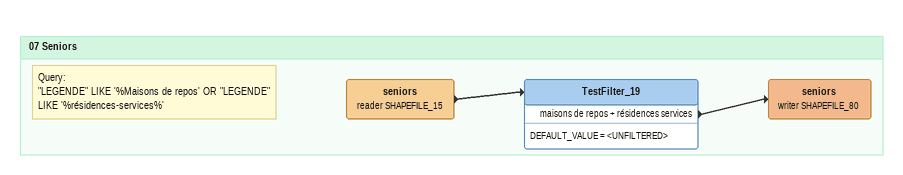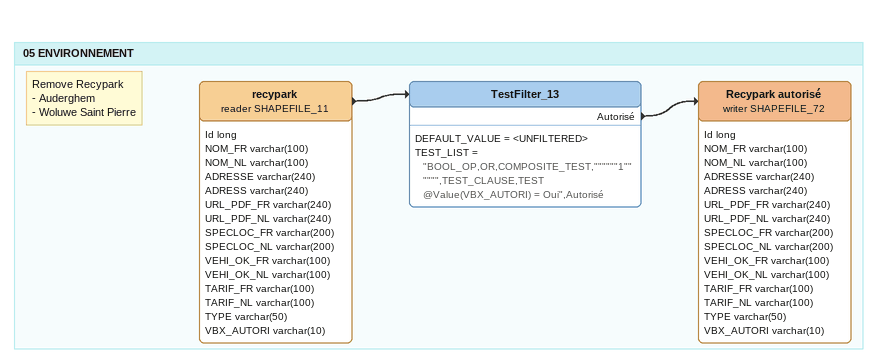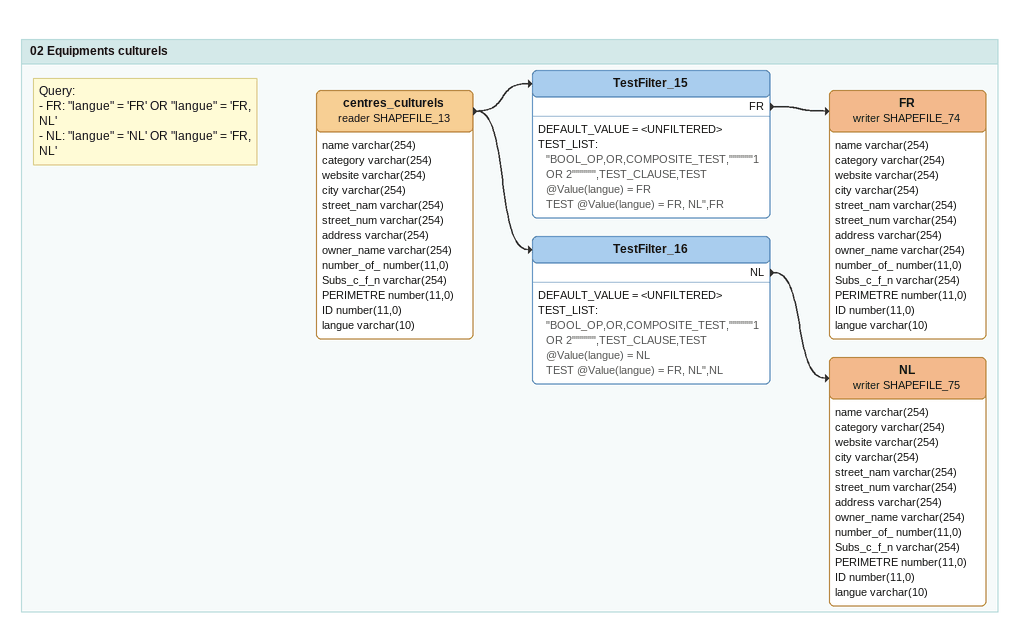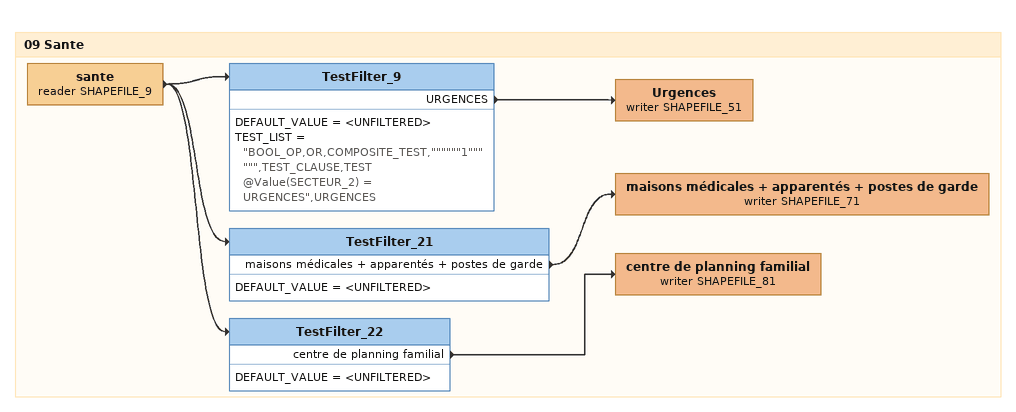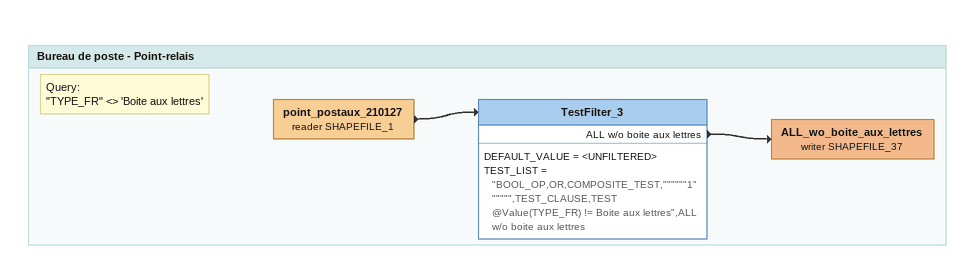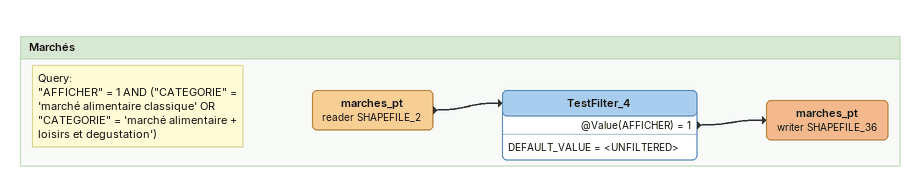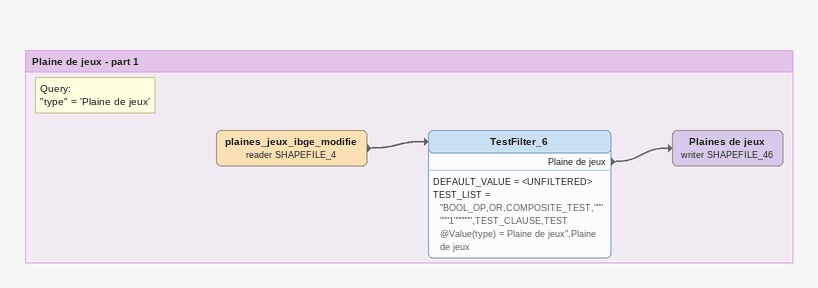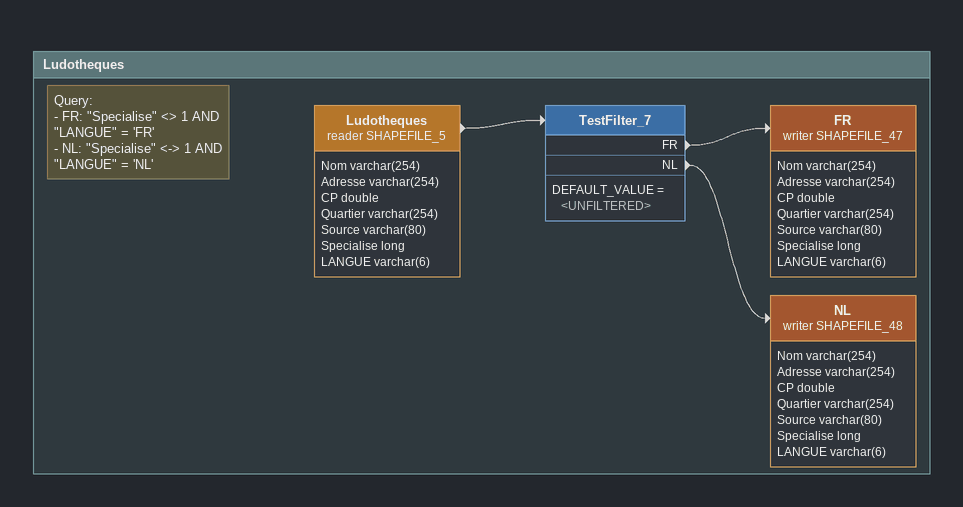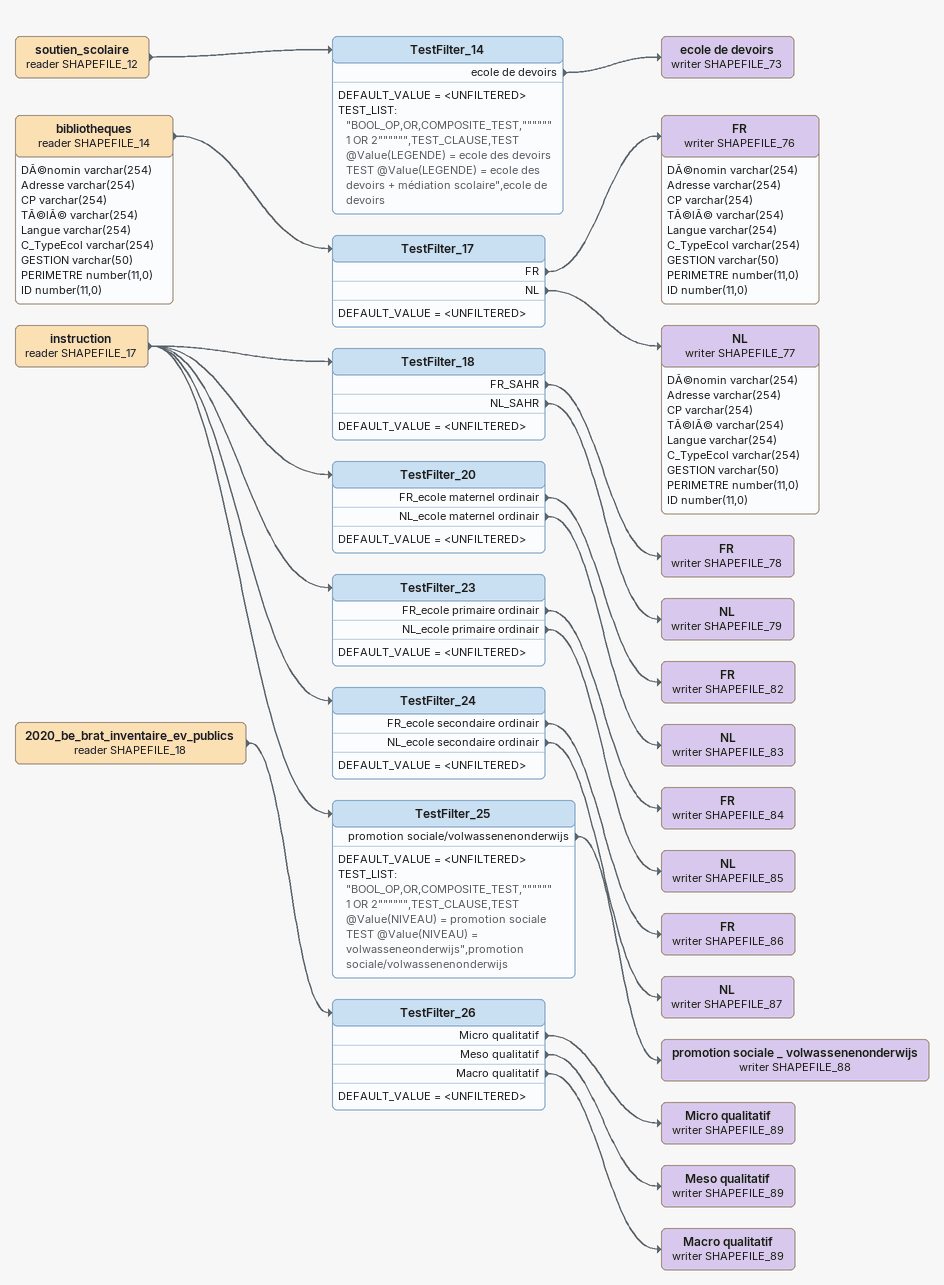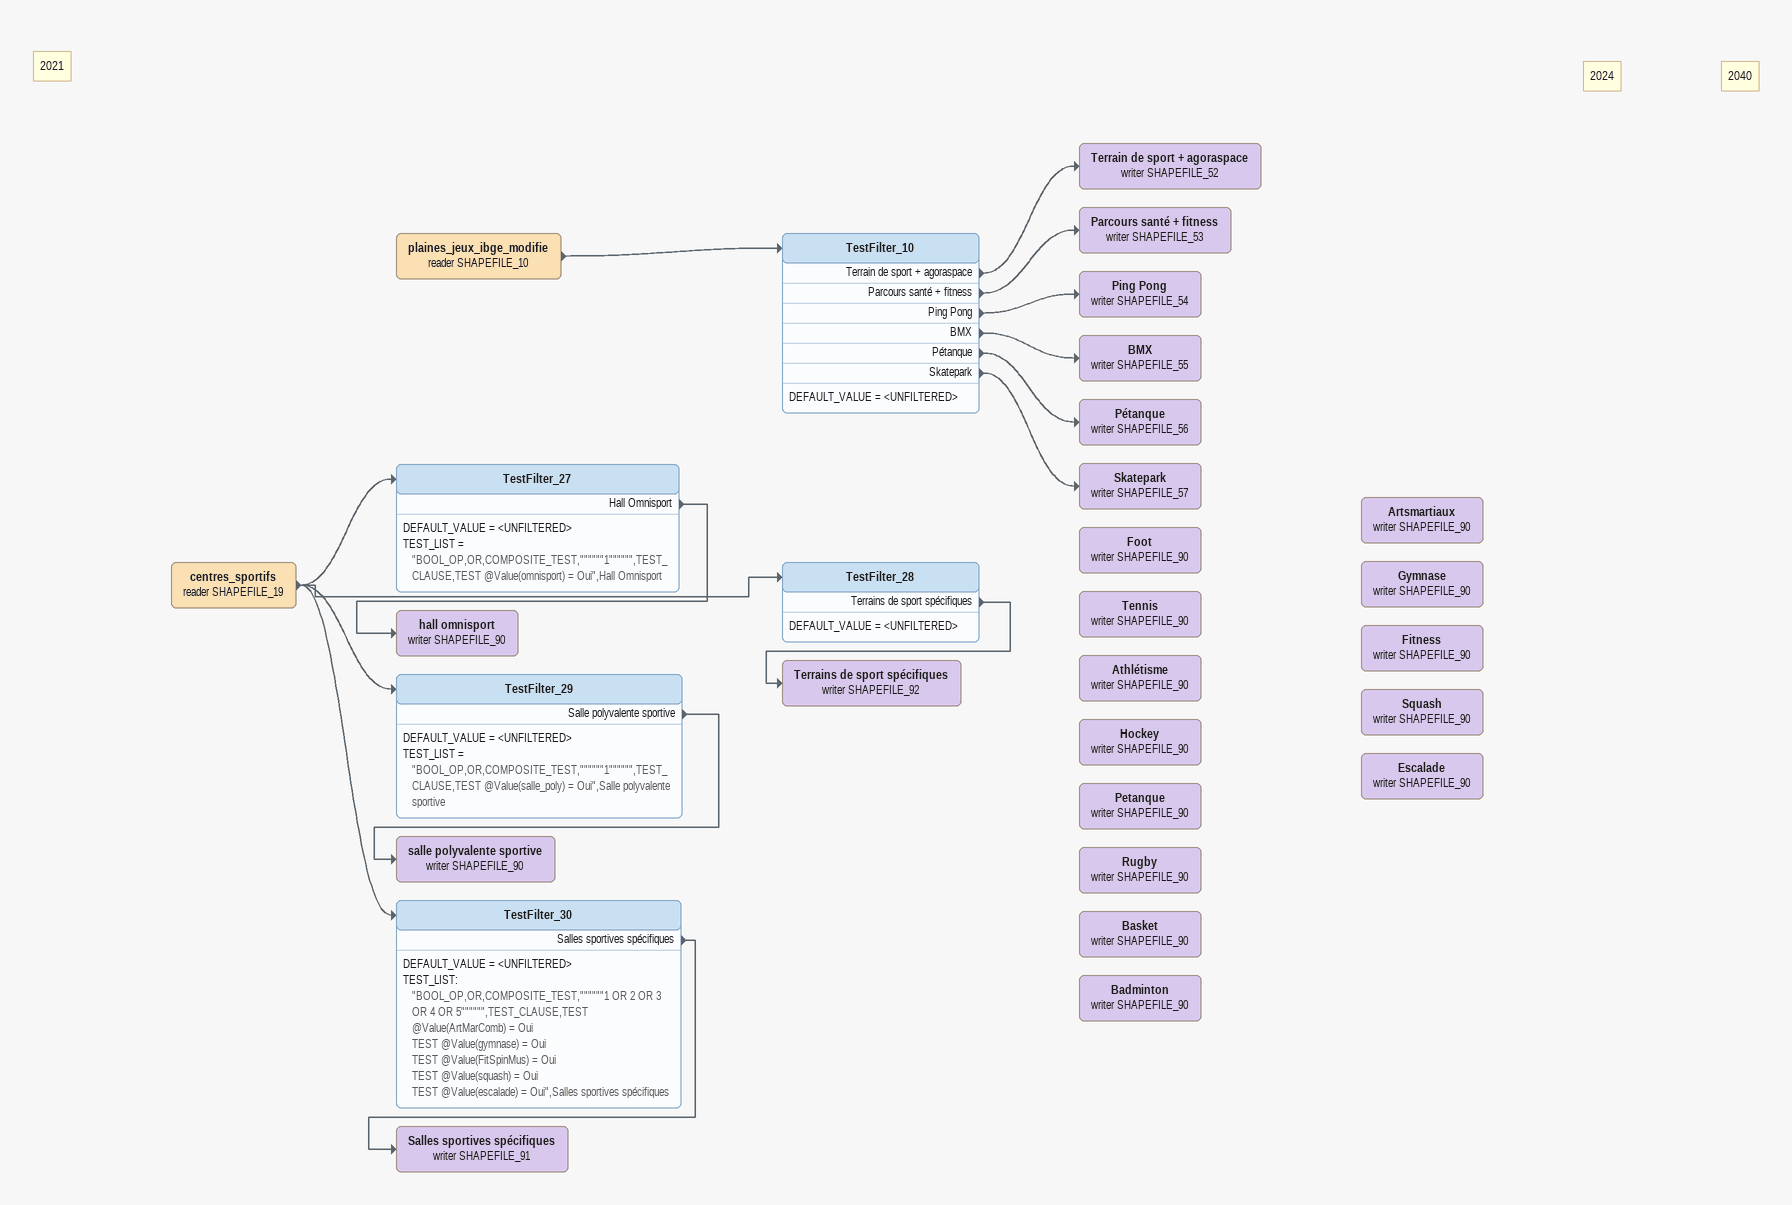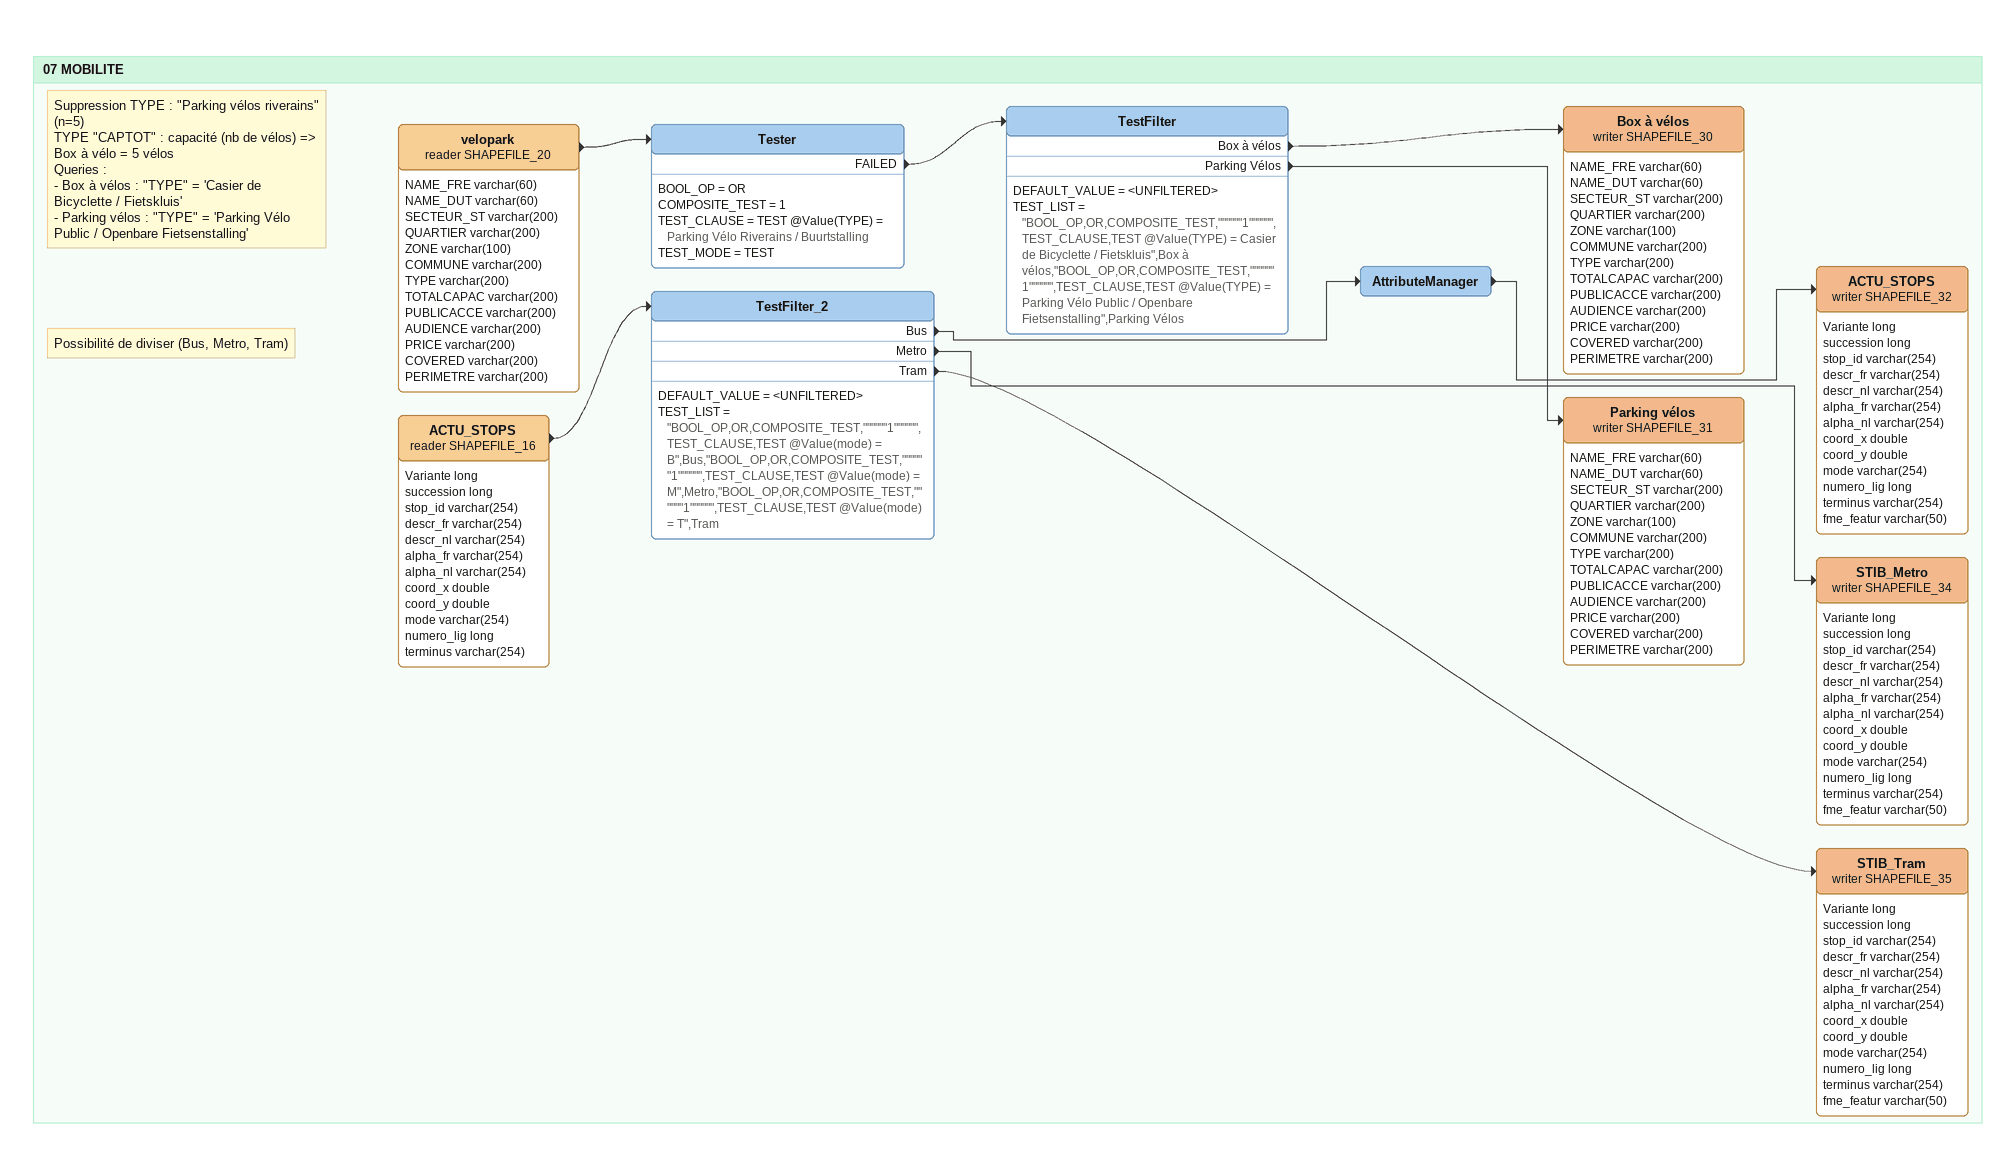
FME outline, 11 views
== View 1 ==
Bookmark: 07 Seniors
Note: Query: / "LEGENDE" LIKE '%Maisons de repos' OR "LEGENDE" LIKE '%résidences-services%'
seniors (reader SHAPEFILE_15)
    -> TestFilter_19
TestFilter_19
    DEFAULT_VALUE = <UNFILTERED>
    maisons de repos + résidences services -> seniors (writer SHAPEFILE_80)
seniors (writer SHAPEFILE_80)

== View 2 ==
Bookmark: 05 ENVIRONNEMENT
Note: Remove Recypark / - Auderghem / - Woluwe Saint Pierre
recypark (reader SHAPEFILE_11)
    attributes: Id long, NOM_FR varchar(100), NOM_NL varchar(100), ADRESSE varchar(240), ADRESS varchar(240), URL_PDF_FR varchar(240), URL_PDF_NL varchar(240), SPECLOC_FR varchar(200), SPECLOC_NL varchar(200), VEHI_OK_FR varchar(100), VEHI_OK_NL varchar(100), TARIF_FR varchar(100), TARIF_NL varchar(100), TYPE varchar(50), VBX_AUTORI varchar(10)
    -> TestFilter_13
TestFilter_13
    DEFAULT_VALUE = <UNFILTERED>
    TEST_LIST = "BOOL_OP,OR,COMPOSITE_TEST,""""""1"""""",TEST_CLAUSE,TEST @Value(VBX_AUTORI) = Oui",Autorisé
    Autorisé -> Recypark autorisé (writer SHAPEFILE_72)
Recypark autorisé (writer SHAPEFILE_72)
    attributes: Id long, NOM_FR varchar(100), NOM_NL varchar(100), ADRESSE varchar(240), ADRESS varchar(240), URL_PDF_FR varchar(240), URL_PDF_NL varchar(240), SPECLOC_FR varchar(200), SPECLOC_NL varchar(200), VEHI_OK_FR varchar(100), VEHI_OK_NL varchar(100), TARIF_FR varchar(100), TARIF_NL varchar(100), TYPE varchar(50), VBX_AUTORI varchar(10)

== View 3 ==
Bookmark: 02 Equipments culturels
Note: Query: / - FR: "langue" = 'FR' OR "langue" = 'FR, NL' / - NL: "langue" = 'NL' OR "langue" = 'FR, NL'
centres_culturels (reader SHAPEFILE_13)
    attributes: name varchar(254), category varchar(254), website varchar(254), city varchar(254), street_nam varchar(254), street_num varchar(254), address varchar(254), owner_name varchar(254), number_of_ number(11,0), Subs_c_f_n varchar(254), PERIMETRE number(11,0), ID number(11,0), langue varchar(10)
    -> TestFilter_15
    -> TestFilter_16
TestFilter_15
    DEFAULT_VALUE = <UNFILTERED>
    TEST_LIST:
      "BOOL_OP,OR,COMPOSITE_TEST,""""""1 OR 2"""""",TEST_CLAUSE,TEST @Value(langue) = FR
      TEST @Value(langue) = FR, NL",FR
    FR -> FR (writer SHAPEFILE_74)
FR (writer SHAPEFILE_74)
    attributes: name varchar(254), category varchar(254), website varchar(254), city varchar(254), street_nam varchar(254), street_num varchar(254), address varchar(254), owner_name varchar(254), number_of_ number(11,0), Subs_c_f_n varchar(254), PERIMETRE number(11,0), ID number(11,0), langue varchar(10)
TestFilter_16
    DEFAULT_VALUE = <UNFILTERED>
    TEST_LIST:
      "BOOL_OP,OR,COMPOSITE_TEST,""""""1 OR 2"""""",TEST_CLAUSE,TEST @Value(langue) = NL
      TEST @Value(langue) = FR, NL",NL
    NL -> NL (writer SHAPEFILE_75)
NL (writer SHAPEFILE_75)
    attributes: name varchar(254), category varchar(254), website varchar(254), city varchar(254), street_nam varchar(254), street_num varchar(254), address varchar(254), owner_name varchar(254), number_of_ number(11,0), Subs_c_f_n varchar(254), PERIMETRE number(11,0), ID number(11,0), langue varchar(10)

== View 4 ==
Bookmark: 09 Sante
sante (reader SHAPEFILE_9)
    -> TestFilter_9
    -> TestFilter_21
    -> TestFilter_22
TestFilter_9
    DEFAULT_VALUE = <UNFILTERED>
    TEST_LIST = "BOOL_OP,OR,COMPOSITE_TEST,""""""1"""""",TEST_CLAUSE,TEST @Value(SECTEUR_2) = URGENCES",URGENCES
    URGENCES -> Urgences (writer SHAPEFILE_51)
Urgences (writer SHAPEFILE_51)
TestFilter_21
    DEFAULT_VALUE = <UNFILTERED>
    maisons médicales + apparentés + postes de garde -> maisons médicales + apparentés + postes de garde (writer SHAPEFILE_71)
maisons médicales + apparentés + postes de garde (writer SHAPEFILE_71)
TestFilter_22
    DEFAULT_VALUE = <UNFILTERED>
    centre de planning familial -> centre de planning familial (writer SHAPEFILE_81)
centre de planning familial (writer SHAPEFILE_81)

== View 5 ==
Bookmark: Bureau de poste - Point-relais
Note: Query: / "TYPE_FR" <> 'Boite aux lettres'
point_postaux_210127 (reader SHAPEFILE_1)
    -> TestFilter_3
TestFilter_3
    DEFAULT_VALUE = <UNFILTERED>
    TEST_LIST = "BOOL_OP,OR,COMPOSITE_TEST,""""""1"""""",TEST_CLAUSE,TEST @Value(TYPE_FR) != Boite aux lettres",ALL w/o boite aux lettres
    ALL w/o boite aux lettres -> ALL_wo_boite_aux_lettres (writer SHAPEFILE_37)
ALL_wo_boite_aux_lettres (writer SHAPEFILE_37)

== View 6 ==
Bookmark: Marchés
Note: Query: / "AFFICHER" = 1 AND ("CATEGORIE" = 'marché alimentaire classique' OR "CATEGORIE" = 'marché alimentaire + loisirs et degustation')
marches_pt (reader SHAPEFILE_2)
    -> TestFilter_4
TestFilter_4
    DEFAULT_VALUE = <UNFILTERED>
    @Value(AFFICHER) = 1 -> marches_pt (writer SHAPEFILE_36)
marches_pt (writer SHAPEFILE_36)

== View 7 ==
Bookmark: Plaine de jeux - part 1
Note: Query: / "type" = 'Plaine de jeux'
plaines_jeux_ibge_modifie (reader SHAPEFILE_4)
    -> TestFilter_6
TestFilter_6
    DEFAULT_VALUE = <UNFILTERED>
    TEST_LIST = "BOOL_OP,OR,COMPOSITE_TEST,""""""1"""""",TEST_CLAUSE,TEST @Value(type) = Plaine de jeux",Plaine de jeux
    Plaine de jeux -> Plaines de jeux (writer SHAPEFILE_46)
Plaines de jeux (writer SHAPEFILE_46)

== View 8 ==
Bookmark: Ludotheques
Note: Query: / - FR: "Specialise" <> 1 AND "LANGUE" = 'FR' / - NL: "Specialise" <-> 1 AND "LANGUE" = 'NL'
Ludotheques (reader SHAPEFILE_5)
    attributes: Nom varchar(254), Adresse varchar(254), CP double, Quartier varchar(254), Source varchar(80), Specialise long, LANGUE varchar(6)
    -> TestFilter_7
TestFilter_7
    DEFAULT_VALUE = <UNFILTERED>
    FR -> FR (writer SHAPEFILE_47)
    NL -> NL (writer SHAPEFILE_48)
FR (writer SHAPEFILE_47)
    attributes: Nom varchar(254), Adresse varchar(254), CP double, Quartier varchar(254), Source varchar(80), Specialise long, LANGUE varchar(6)
NL (writer SHAPEFILE_48)
    attributes: Nom varchar(254), Adresse varchar(254), CP double, Quartier varchar(254), Source varchar(80), Specialise long, LANGUE varchar(6)

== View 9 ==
soutien_scolaire (reader SHAPEFILE_12)
    -> TestFilter_14
TestFilter_14
    DEFAULT_VALUE = <UNFILTERED>
    TEST_LIST:
      "BOOL_OP,OR,COMPOSITE_TEST,""""""1 OR 2"""""",TEST_CLAUSE,TEST @Value(LEGENDE) = ecole des devoirs
      TEST @Value(LEGENDE) = ecole des devoirs + médiation scolaire",ecole de devoirs
    ecole de devoirs -> ecole de devoirs (writer SHAPEFILE_73)
ecole de devoirs (writer SHAPEFILE_73)
2020_be_brat_inventaire_ev_publics (reader SHAPEFILE_18)
    -> TestFilter_26
TestFilter_26
    DEFAULT_VALUE = <UNFILTERED>
    Micro qualitatif -> Micro qualitatif (writer SHAPEFILE_89)
    Meso qualitatif -> Meso qualitatif (writer SHAPEFILE_89)
    Macro qualitatif -> Macro qualitatif (writer SHAPEFILE_89)
Micro qualitatif (writer SHAPEFILE_89)
Meso qualitatif (writer SHAPEFILE_89)
Macro qualitatif (writer SHAPEFILE_89)
bibliotheques (reader SHAPEFILE_14)
    attributes: DÃ©nomin varchar(254), Adresse varchar(254), CP varchar(254), TÃ©lÃ© varchar(254), Langue varchar(254), C_TypeEcol varchar(254), GESTION varchar(50), PERIMETRE number(11,0), ID number(11,0)
    -> TestFilter_17
TestFilter_17
    DEFAULT_VALUE = <UNFILTERED>
    FR -> FR (writer SHAPEFILE_76)
    NL -> NL (writer SHAPEFILE_77)
FR (writer SHAPEFILE_76)
    attributes: DÃ©nomin varchar(254), Adresse varchar(254), CP varchar(254), TÃ©lÃ© varchar(254), Langue varchar(254), C_TypeEcol varchar(254), GESTION varchar(50), PERIMETRE number(11,0), ID number(11,0)
NL (writer SHAPEFILE_77)
    attributes: DÃ©nomin varchar(254), Adresse varchar(254), CP varchar(254), TÃ©lÃ© varchar(254), Langue varchar(254), C_TypeEcol varchar(254), GESTION varchar(50), PERIMETRE number(11,0), ID number(11,0)
instruction (reader SHAPEFILE_17)
    -> TestFilter_18
    -> TestFilter_20
    -> TestFilter_23
    -> TestFilter_24
    -> TestFilter_25
TestFilter_18
    DEFAULT_VALUE = <UNFILTERED>
    FR_SAHR -> FR (writer SHAPEFILE_78)
    NL_SAHR -> NL (writer SHAPEFILE_79)
FR (writer SHAPEFILE_78)
NL (writer SHAPEFILE_79)
TestFilter_20
    DEFAULT_VALUE = <UNFILTERED>
    FR_ecole maternel ordinair -> FR (writer SHAPEFILE_82)
    NL_ecole maternel ordinair -> NL (writer SHAPEFILE_83)
FR (writer SHAPEFILE_82)
NL (writer SHAPEFILE_83)
TestFilter_23
    DEFAULT_VALUE = <UNFILTERED>
    FR_ecole primaire ordinair -> FR (writer SHAPEFILE_84)
    NL_ecole primaire ordinair -> NL (writer SHAPEFILE_85)
FR (writer SHAPEFILE_84)
NL (writer SHAPEFILE_85)
TestFilter_24
    DEFAULT_VALUE = <UNFILTERED>
    FR_ecole secondaire ordinair -> FR (writer SHAPEFILE_86)
    NL_ecole secondaire ordinair -> NL (writer SHAPEFILE_87)
FR (writer SHAPEFILE_86)
NL (writer SHAPEFILE_87)
TestFilter_25
    DEFAULT_VALUE = <UNFILTERED>
    TEST_LIST:
      "BOOL_OP,OR,COMPOSITE_TEST,""""""1 OR 2"""""",TEST_CLAUSE,TEST @Value(NIVEAU) = promotion sociale
      TEST @Value(NIVEAU) = volwasseneonderwijs",promotion sociale/volwassenenonderwijs
    promotion sociale/volwassenenonderwijs -> promotion sociale _ volwassenenonderwijs (writer SHAPEFILE_88)
promotion sociale _ volwassenenonderwijs (writer SHAPEFILE_88)

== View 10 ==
centres_sportifs (reader SHAPEFILE_19)
    -> TestFilter_27
    -> TestFilter_28
    -> TestFilter_29
    -> TestFilter_30
TestFilter_27
    DEFAULT_VALUE = <UNFILTERED>
    TEST_LIST = "BOOL_OP,OR,COMPOSITE_TEST,""""""1"""""",TEST_CLAUSE,TEST @Value(omnisport) = Oui",Hall Omnisport
    Hall Omnisport -> hall omnisport (writer SHAPEFILE_90)
hall omnisport (writer SHAPEFILE_90)
TestFilter_28
    DEFAULT_VALUE = <UNFILTERED>
    Terrains de sport spécifiques -> Terrains de sport spécifiques (writer SHAPEFILE_92)
Terrains de sport spécifiques (writer SHAPEFILE_92)
TestFilter_29
    DEFAULT_VALUE = <UNFILTERED>
    TEST_LIST = "BOOL_OP,OR,COMPOSITE_TEST,""""""1"""""",TEST_CLAUSE,TEST @Value(salle_poly) = Oui",Salle polyvalente sportive
    Salle polyvalente sportive -> salle polyvalente sportive (writer SHAPEFILE_90)
salle polyvalente sportive (writer SHAPEFILE_90)
TestFilter_30
    DEFAULT_VALUE = <UNFILTERED>
    TEST_LIST:
      "BOOL_OP,OR,COMPOSITE_TEST,""""""1 OR 2 OR 3 OR 4 OR 5"""""",TEST_CLAUSE,TEST @Value(ArtMarComb) = Oui
      TEST @Value(gymnase) = Oui
      TEST @Value(FitSpinMus) = Oui
      TEST @Value(squash) = Oui
      TEST @Value(escalade) = Oui",Salles sportives spécifiques
    Salles sportives spécifiques -> Salles sportives spécifiques (writer SHAPEFILE_91)
Salles sportives spécifiques (writer SHAPEFILE_91)
Note: 2021
plaines_jeux_ibge_modifie (reader SHAPEFILE_10)
    -> TestFilter_10
TestFilter_10
    DEFAULT_VALUE = <UNFILTERED>
    Terrain de sport + agoraspace -> Terrain de sport + agoraspace (writer SHAPEFILE_52)
    Parcours santé + fitness -> Parcours santé + fitness (writer SHAPEFILE_53)
    Ping Pong -> Ping Pong (writer SHAPEFILE_54)
    BMX -> BMX (writer SHAPEFILE_55)
    Pétanque -> Pétanque (writer SHAPEFILE_56)
    Skatepark -> Skatepark (writer SHAPEFILE_57)
Note: 2024
Note: 2040
Terrain de sport + agoraspace (writer SHAPEFILE_52)
Parcours santé + fitness (writer SHAPEFILE_53)
Ping Pong (writer SHAPEFILE_54)
BMX (writer SHAPEFILE_55)
Pétanque (writer SHAPEFILE_56)
Skatepark (writer SHAPEFILE_57)
Foot (writer SHAPEFILE_90)
Tennis (writer SHAPEFILE_90)
Athlétisme (writer SHAPEFILE_90)
Hockey (writer SHAPEFILE_90)
Petanque (writer SHAPEFILE_90)
Rugby (writer SHAPEFILE_90)
Basket (writer SHAPEFILE_90)
Badminton (writer SHAPEFILE_90)
Artsmartiaux (writer SHAPEFILE_90)
Gymnase (writer SHAPEFILE_90)
Fitness (writer SHAPEFILE_90)
Squash (writer SHAPEFILE_90)
Escalade (writer SHAPEFILE_90)

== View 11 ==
Bookmark: 07 MOBILITE
Note: Suppression TYPE : "Parking vélos riverains" (n=5) / TYPE "CAPTOT" : capacité (nb de vélos) => Box à vélo = 5 vélos / Queries : / - Box à vélos : "TYPE" = 'Casier de Bicyclette / Fietskluis' / - Parking vélos : "TYPE" = 'Parking Vélo Public / Openbare Fietsenstalling'
velopark (reader SHAPEFILE_20)
    attributes: NAME_FRE varchar(60), NAME_DUT varchar(60), SECTEUR_ST varchar(200), QUARTIER varchar(200), ZONE varchar(100), COMMUNE varchar(200), TYPE varchar(200), TOTALCAPAC varchar(200), PUBLICACCE varchar(200), AUDIENCE varchar(200), PRICE varchar(200), COVERED varchar(200), PERIMETRE varchar(200)
    -> Tester
Tester
    BOOL_OP = OR
    COMPOSITE_TEST = 1
    TEST_CLAUSE = TEST @Value(TYPE) = Parking Vélo Riverains / Buurtstalling
    TEST_MODE = TEST
    FAILED -> TestFilter
TestFilter
    DEFAULT_VALUE = <UNFILTERED>
    TEST_LIST = "BOOL_OP,OR,COMPOSITE_TEST,""""""1"""""",TEST_CLAUSE,TEST @Value(TYPE) = Casier de Bicyclette / Fietskluis",Box à vélos,"BOOL_OP,OR,COMPOSITE_TEST,""""""1"""""",TEST_CLAUSE,TEST @Value(TYPE) = Parking Vélo Public / Openbare Fietsenstalling",Parking Vélos
    Box à vélos -> Box à vélos (writer SHAPEFILE_30)
    Parking Vélos -> Parking vélos (writer SHAPEFILE_31)
Box à vélos (writer SHAPEFILE_30)
    attributes: NAME_FRE varchar(60), NAME_DUT varchar(60), SECTEUR_ST varchar(200), QUARTIER varchar(200), ZONE varchar(100), COMMUNE varchar(200), TYPE varchar(200), TOTALCAPAC varchar(200), PUBLICACCE varchar(200), AUDIENCE varchar(200), PRICE varchar(200), COVERED varchar(200), PERIMETRE varchar(200)
Parking vélos (writer SHAPEFILE_31)
    attributes: NAME_FRE varchar(60), NAME_DUT varchar(60), SECTEUR_ST varchar(200), QUARTIER varchar(200), ZONE varchar(100), COMMUNE varchar(200), TYPE varchar(200), TOTALCAPAC varchar(200), PUBLICACCE varchar(200), AUDIENCE varchar(200), PRICE varchar(200), COVERED varchar(200), PERIMETRE varchar(200)
Note: Possibilité de diviser (Bus, Metro, Tram)
ACTU_STOPS (reader SHAPEFILE_16)
    attributes: Variante long, succession long, stop_id varchar(254), descr_fr varchar(254), descr_nl varchar(254), alpha_fr varchar(254), alpha_nl varchar(254), coord_x double, coord_y double, mode varchar(254), numero_lig long, terminus varchar(254)
    -> TestFilter_2
TestFilter_2
    DEFAULT_VALUE = <UNFILTERED>
    TEST_LIST = "BOOL_OP,OR,COMPOSITE_TEST,""""""1"""""",TEST_CLAUSE,TEST @Value(mode) = B",Bus,"BOOL_OP,OR,COMPOSITE_TEST,""""""1"""""",TEST_CLAUSE,TEST @Value(mode) = M",Metro,"BOOL_OP,OR,COMPOSITE_TEST,""""""1"""""",TEST_CLAUSE,TEST @Value(mode) = T",Tram
    Bus -> AttributeManager
    Metro -> STIB_Metro (writer SHAPEFILE_34)
    Tram -> STIB_Tram (writer SHAPEFILE_35)
AttributeManager
    -> ACTU_STOPS (writer SHAPEFILE_32)
ACTU_STOPS (writer SHAPEFILE_32)
    attributes: Variante long, succession long, stop_id varchar(254), descr_fr varchar(254), descr_nl varchar(254), alpha_fr varchar(254), alpha_nl varchar(254), coord_x double, coord_y double, mode varchar(254), numero_lig long, terminus varchar(254), fme_featur varchar(50)
STIB_Metro (writer SHAPEFILE_34)
    attributes: Variante long, succession long, stop_id varchar(254), descr_fr varchar(254), descr_nl varchar(254), alpha_fr varchar(254), alpha_nl varchar(254), coord_x double, coord_y double, mode varchar(254), numero_lig long, terminus varchar(254), fme_featur varchar(50)
STIB_Tram (writer SHAPEFILE_35)
    attributes: Variante long, succession long, stop_id varchar(254), descr_fr varchar(254), descr_nl varchar(254), alpha_fr varchar(254), alpha_nl varchar(254), coord_x double, coord_y double, mode varchar(254), numero_lig long, terminus varchar(254), fme_featur varchar(50)
